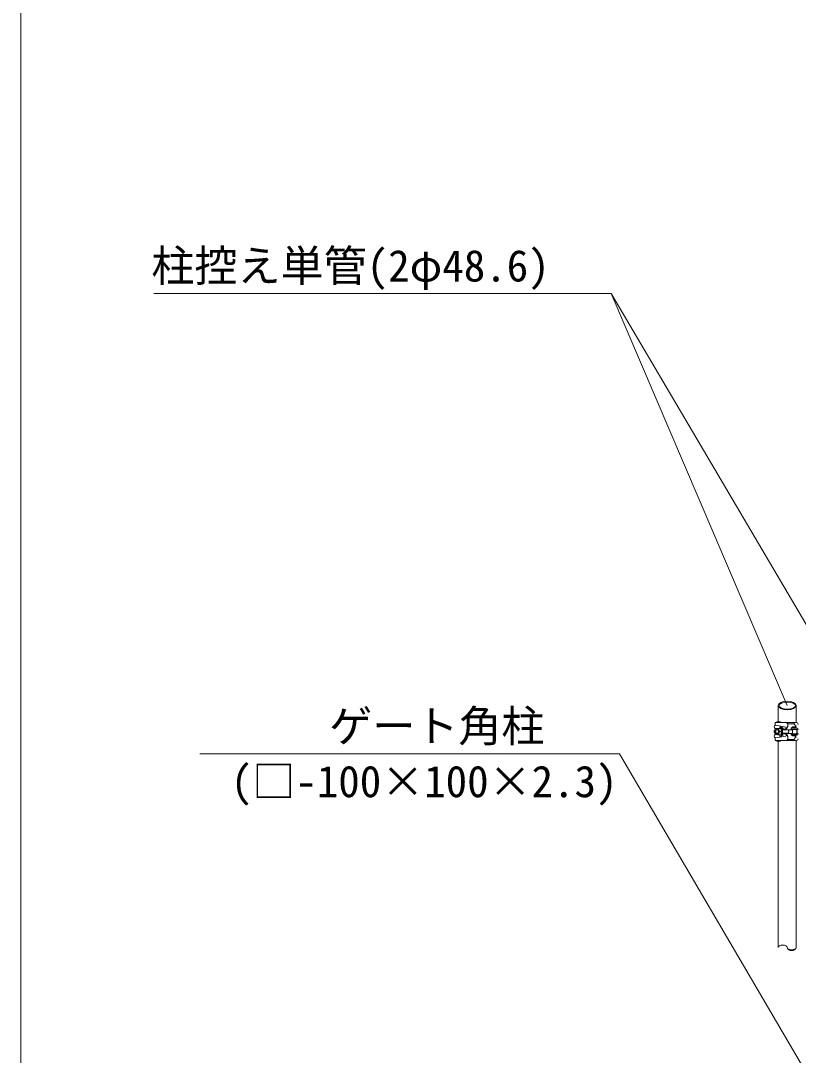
# Model space of a CAD drawing. Units: millimetres, scale not verified. Extents: x 2437 to 26587, y -17325 to 17325.
# Drawn here: x 2437 to 4517, y 7801 to 10568 of the extents above; entities that cross this region are included whole.
import ezdxf
from ezdxf.enums import TextEntityAlignment as Align

# ---------------------------------------------------------------- set-up
doc = ezdxf.new("R2010")
doc.units = ezdxf.units.MM
doc.header["$LTSCALE"] = 90
for name, color, linetype, lineweight in [('0-A_図面枠', 7, 'Continuous', 18), ('0-E_単管', 7, 'Continuous', 18), ('0-F_単管ｸﾗﾝﾌﾟ', 7, 'Continuous', 18), ('1-9_文字', 7, 'Continuous', 18)]:
    doc.layers.add(name, color=color, linetype=linetype, lineweight=lineweight)
doc.styles.add('ＭＳ ゴシック', font='')
doc.styles.get('ＭＳ ゴシック').set_extended_font_data('MS Gothic')

msp = doc.modelspace()

# ---------------------------------------------------------------- linework, layer by layer
at = {"layer": '0-A_図面枠'}
msp.add_lwpolyline([(2436.88, 17325), (26586.88, 17325), (26586.88, 675), (2436.88, 675)], close=True, dxfattribs=at)
at = {"layer": '0-E_単管'}
for p, q in [((4463.26, 8693), (4463.26, 8736.45)), ((4511.86, 8736.45), (4511.86, 8691.01)), ((4463.26, 8089.65), (4463.26, 8641.02)), ((4511.86, 8643.01), (4511.86, 8089.65))]:
    msp.add_line(p, q, dxfattribs=at)
msp.add_arc((4499.71, 8094.1), 12.93, 200.078, 339.922, dxfattribs=at)
for centre, major_axis, ratio, start_param, end_param in [((4487.56, 8736.45), (24.3, 0), 0.472425, 6.2831853, 12.5663706), ((4487.85, 8736.45), (-22, 0), 0.417269, 3.1415927, 9.424778), ((4475.41, 8089.65), (-12.15, 0), 0.525605, 3.1415927, 6.2831853), ((4499.71, 8089.65), (12.15, 0), 0.525605, 3.1415927, 6.2831853)]:
    msp.add_ellipse(centre, major_axis=major_axis, ratio=ratio, start_param=start_param, end_param=end_param, dxfattribs=at)
at = {"layer": '0-F_単管ｸﾗﾝﾌﾟ'}
for p, q in [((4468.39, 8693), (4460.39, 8693)), ((4461.35, 8675.01), (4455.21, 8675.01)), ((4455.4, 8672), (4455.4, 8675.01)), ((4463.27, 8671.31), (4456.3, 8671.31)), ((4463.27, 8662.72), (4456.3, 8662.72)), ((4468.29, 8678.02), (4468.29, 8680.09)), ((4476.99, 8677.01), (4469.48, 8679.68)), ((4490.77, 8671.31), (4474.54, 8671.31)), ((4490.77, 8662.72), (4474.54, 8662.72)), ((4485.6, 8677.04), (4485.52, 8677.01)), ((4506.35, 8687.8), (4488.89, 8687.8)), ((4488.89, 8679.54), (4488.89, 8687)), ((4503.17, 8673.01), (4503.17, 8673.8)), ((4511.27, 8682.1), (4508.68, 8679.52)), ((4509.17, 8673.01), (4509.17, 8673.8)), ((4513.17, 8663), (4513.17, 8671)), ((4514.17, 8662.01), (4514.17, 8672)), ((4461.35, 8659.01), (4455.21, 8659.01)), ((4468.39, 8641.02), (4460.39, 8641.02)), ((4468.29, 8653.93), (4468.29, 8656.01)), ((4476.99, 8656.99), (4469.38, 8654.3)), ((4485.6, 8656.97), (4485.52, 8656.99)), ((4488.89, 8647.02), (4488.89, 8654.48)), ((4506.35, 8646.22), (4488.89, 8646.22)), ((4511.17, 8661.01), (4501.18, 8661.01)), ((4509.67, 8655.52), (4502.67, 8655.52)), ((4503.17, 8660.2), (4503.17, 8661.01)), ((4505.84, 8643.01), (4505.84, 8643.05)), ((4511.27, 8651.92), (4507.68, 8655.52)), ((4509.17, 8660.2), (4509.17, 8661.01))]:
    msp.add_line(p, q, dxfattribs=at)
for points in [[(4512.38, 8691.01), (4455.4, 8691.01), (4455.4, 8684)], [(4460.39, 8693), (4460.38, 8693), (4460.37, 8693), (4460.36, 8693), (4460.35, 8693)], [(4460.35, 8691.08), (4460.36, 8691.08), (4460.37, 8691.08), (4460.38, 8691.08)], [(4452.39, 8679.55), (4452.39, 8679.52), (4452.39, 8679.5), (4452.39, 8679.49), (4452.39, 8679.48), (4452.39, 8679.47), (4452.39, 8679.48), (4452.39, 8679.49), (4452.39, 8679.51)], [(4452.39, 8667.05), (4452.39, 8667.03), (4452.39, 8667.02), (4452.39, 8667), (4452.39, 8666.99), (4452.39, 8666.98), (4452.39, 8666.99), (4452.39, 8667.01)], [(4462.43, 8672), (4455.45, 8672), (4455.29, 8671.99), (4455.15, 8671.92), (4455, 8671.84), (4454.87, 8671.7), (4454.74, 8671.54), (4454.61, 8671.33), (4454.49, 8671.1), (4454.36, 8670.83), (4454.26, 8670.55), (4454.15, 8670.21), (4454.07, 8669.87), (4453.99, 8669.5), (4453.94, 8669.12), (4453.87, 8668.71), (4453.83, 8668.31), (4453.78, 8667.87), (4453.77, 8667.44), (4453.77, 8667.01), (4453.77, 8666.58), (4453.78, 8666.14), (4453.83, 8665.71), (4453.87, 8665.3), (4453.94, 8664.89), (4453.99, 8664.5), (4454.07, 8664.13), (4454.15, 8663.81), (4454.26, 8663.47), (4454.36, 8663.18), (4454.49, 8662.92), (4454.61, 8662.67), (4454.74, 8662.48), (4454.87, 8662.3), (4455, 8662.18), (4455.15, 8662.1), (4455.29, 8662.03), (4455.45, 8662.01), (4455.6, 8662.03), (4455.74, 8662.1)], [(4455.13, 8670.87), (4455.03, 8670.77), (4454.92, 8670.63), (4454.82, 8670.47), (4454.74, 8670.28), (4454.63, 8670.08), (4454.57, 8669.83), (4454.49, 8669.58), (4454.42, 8669.3), (4454.36, 8669), (4454.31, 8668.7), (4454.26, 8668.37), (4454.24, 8668.03), (4454.23, 8667.71), (4454.2, 8667.36), (4454.2, 8667.01), (4454.2, 8666.66), (4454.23, 8666.31), (4454.24, 8665.98), (4454.26, 8665.63), (4454.31, 8665.33), (4454.36, 8665.01), (4454.42, 8664.7), (4454.49, 8664.43), (4454.57, 8664.17), (4454.63, 8663.95), (4454.74, 8663.74), (4454.82, 8663.53), (4454.92, 8663.39), (4455.03, 8663.25), (4455.13, 8663.14), (4455.23, 8663.06), (4455.33, 8663.01), (4455.45, 8663)], [(4455.45, 8663), (4455.56, 8663.01), (4455.66, 8663.06), (4455.76, 8663.14), (4455.86, 8663.25), (4455.97, 8663.39), (4456.07, 8663.53), (4456.15, 8663.74), (4456.26, 8663.95), (4456.32, 8664.17), (4456.4, 8664.43), (4456.47, 8664.7), (4456.52, 8665.01), (4456.58, 8665.33), (4456.63, 8665.63), (4456.65, 8665.98), (4456.66, 8666.31), (4456.69, 8666.66), (4456.69, 8667.01), (4456.69, 8667.36), (4456.66, 8667.71), (4456.65, 8668.03), (4456.63, 8668.37), (4456.58, 8668.7), (4456.52, 8669), (4456.47, 8669.3), (4456.4, 8669.58), (4456.32, 8669.83), (4456.26, 8670.08), (4456.15, 8670.28), (4456.07, 8670.47), (4455.97, 8670.63), (4455.86, 8670.77), (4455.76, 8670.87), (4455.66, 8670.94), (4455.56, 8671), (4455.45, 8671), (4455.33, 8671), (4455.23, 8670.94), (4455.13, 8670.87)], [(4484, 8679), (4457.24, 8684), (4455.21, 8684)], [(4455.45, 8659.01), (4455.45, 8662.01), (4462.43, 8662.01), (4462.57, 8662.03), (4462.72, 8662.1), (4462.86, 8662.18), (4462.98, 8662.3), (4463.13, 8662.48), (4463.25, 8662.67), (4463.37, 8662.92), (4463.5, 8663.18), (4463.6, 8663.47), (4463.7, 8663.81), (4463.78, 8664.13), (4463.86, 8664.5), (4463.93, 8664.89), (4463.99, 8665.3), (4464.03, 8665.71), (4464.07, 8666.14), (4464.09, 8666.58), (4464.09, 8667.01), (4464.09, 8667.44), (4464.07, 8667.87), (4464.03, 8668.31), (4463.99, 8668.71), (4463.93, 8669.12), (4463.86, 8669.5), (4463.78, 8669.87), (4463.7, 8670.21), (4463.6, 8670.55), (4463.5, 8670.83), (4463.37, 8671.1), (4463.25, 8671.33), (4463.13, 8671.54), (4462.98, 8671.7), (4462.86, 8671.84), (4462.72, 8671.92), (4462.57, 8671.99), (4462.43, 8672), (4462.41, 8672)], [(4455.74, 8662.1), (4455.89, 8662.18), (4456.01, 8662.3), (4456.15, 8662.48), (4456.28, 8662.67), (4456.4, 8662.92), (4456.52, 8663.18), (4456.63, 8663.47), (4456.73, 8663.81), (4456.82, 8664.13), (4456.9, 8664.5), (4456.95, 8664.89), (4457.02, 8665.3), (4457.06, 8665.71), (4457.11, 8666.14), (4457.11, 8666.58), (4457.11, 8667.01), (4457.11, 8667.44), (4457.11, 8667.87), (4457.06, 8668.31), (4457.02, 8668.71), (4456.95, 8669.12), (4456.9, 8669.5), (4456.82, 8669.87), (4456.73, 8670.21), (4456.63, 8670.55), (4456.52, 8670.83), (4456.4, 8671.1), (4456.28, 8671.33), (4456.15, 8671.54), (4456.01, 8671.7), (4455.89, 8671.84), (4455.74, 8671.92), (4455.6, 8671.99), (4455.45, 8672)], [(4462.43, 8675.5), (4462.14, 8675.46), (4461.88, 8675.38), (4461.61, 8675.22), (4461.34, 8674.99), (4461.09, 8674.69), (4460.85, 8674.37), (4460.62, 8673.96), (4460.39, 8673.51), (4460.18, 8673.01), (4460, 8672.45), (4459.88, 8672)], [(4459.88, 8662.01), (4460.04, 8661.44), (4460.23, 8660.9), (4460.44, 8660.4), (4460.66, 8659.95), (4460.9, 8659.57), (4461.14, 8659.23), (4461.4, 8658.97), (4461.67, 8658.76), (4461.93, 8658.62), (4462.2, 8658.53), (4462.43, 8658.51)], [(4465.72, 8675.5), (4465.51, 8674.78), (4465.35, 8674.04), (4465.18, 8673.35), (4465.1, 8672.62), (4465.05, 8671.92), (4465.14, 8671.25), (4465.33, 8670.5), (4465.64, 8669.79), (4466.03, 8669.07), (4466.5, 8668.37), (4467.01, 8667.68), (4467.55, 8667.01), (4474.04, 8667.01), (4473.51, 8666.33), (4473, 8665.63), (4472.52, 8664.93), (4472.14, 8664.23), (4471.83, 8663.51), (4471.62, 8662.75), (4471.56, 8662.08), (4471.6, 8661.39), (4471.68, 8660.67), (4471.83, 8659.95), (4472.01, 8659.23), (4472.22, 8658.51), (4462.43, 8658.51), (4462.7, 8658.53), (4462.97, 8658.64), (4463.23, 8658.81), (4463.5, 8659.03), (4463.75, 8659.3), (4463.99, 8659.65), (4464.22, 8660.03), (4464.44, 8660.48), (4464.65, 8661.01), (4464.84, 8661.54), (4465, 8662.14)], [(4465, 8671.89), (4464.84, 8672.45), (4464.65, 8673.01), (4464.44, 8673.51), (4464.22, 8673.96), (4463.99, 8674.37), (4463.75, 8674.69), (4463.5, 8674.99), (4463.23, 8675.22), (4462.97, 8675.38), (4462.7, 8675.46), (4462.43, 8675.5), (4472.22, 8675.5), (4472.49, 8675.06), (4472.73, 8674.53), (4472.98, 8673.96), (4473.18, 8673.33), (4473.39, 8672.64), (4473.55, 8671.92), (4473.7, 8671.17), (4473.82, 8670.38), (4473.92, 8669.56), (4473.99, 8668.74), (4474.03, 8667.89), (4474.04, 8667.03), (4474.03, 8666.19), (4473.99, 8665.33), (4473.92, 8664.5), (4473.82, 8663.68), (4473.7, 8662.9), (4473.55, 8662.14), (4473.39, 8661.42), (4473.21, 8660.74), (4472.98, 8660.1), (4472.75, 8659.52), (4472.51, 8658.99), (4472.24, 8658.53), (4471.95, 8658.14), (4471.66, 8657.81), (4471.37, 8657.55)], [(4465.33, 8670.5), (4465.14, 8671.25), (4465.05, 8671.92)], [(4465.05, 8662.08), (4465.14, 8662.75), (4465.26, 8663.41), (4465.37, 8664.11), (4465.45, 8664.8), (4465.51, 8665.53), (4465.55, 8666.27), (4465.55, 8667.01), (4465.55, 8667.75), (4465.51, 8668.49), (4465.45, 8669.2), (4465.37, 8669.91), (4465.26, 8670.58)], [(4465.72, 8658.51), (4465.51, 8659.23), (4465.35, 8659.95), (4465.18, 8660.67), (4465.1, 8661.39), (4465.05, 8662.08), (4465.14, 8662.75), (4465.33, 8663.51), (4465.64, 8664.23), (4466.03, 8664.93), (4466.5, 8665.63), (4467.01, 8666.33), (4467.55, 8667.01)], [(4470.41, 8676.8), (4470.09, 8676.76), (4469.77, 8676.66), (4469.46, 8676.47), (4469.18, 8676.2), (4468.88, 8675.87), (4468.62, 8675.5)], [(4474.04, 8667.01), (4473.51, 8667.68), (4473, 8668.37), (4472.52, 8669.07), (4472.14, 8669.79), (4471.83, 8670.5), (4471.62, 8671.25), (4471.56, 8671.92), (4471.6, 8672.62), (4471.68, 8673.35), (4471.83, 8674.04), (4472.01, 8674.78), (4472.22, 8675.5), (4471.93, 8675.89), (4471.64, 8676.23), (4471.35, 8676.47), (4471.05, 8676.66), (4470.71, 8676.77), (4470.41, 8676.8), (4471.42, 8676.8), (4471.72, 8676.76), (4472.06, 8676.66), (4472.36, 8676.47), (4472.65, 8676.23), (4472.95, 8675.89), (4473.23, 8675.49), (4473.49, 8675.03), (4473.74, 8674.51), (4473.99, 8673.94), (4474.2, 8673.3), (4474.38, 8672.62), (4474.57, 8671.91), (4474.7, 8671.14), (4474.83, 8670.37), (4474.91, 8669.54), (4474.99, 8668.71), (4475.03, 8667.85), (4475.03, 8667.01), (4475.03, 8666.14), (4474.99, 8665.3)], [(4474.99, 8665.3), (4474.91, 8664.48), (4474.83, 8663.66), (4474.7, 8662.88), (4474.57, 8662.11), (4474.38, 8661.39), (4474.2, 8660.72), (4473.99, 8660.08), (4473.74, 8659.5), (4473.49, 8658.99), (4473.23, 8658.51), (4472.95, 8658.13), (4472.65, 8657.79), (4472.36, 8657.55), (4472.06, 8657.36), (4471.72, 8657.24), (4471.42, 8657.2), (4470.41, 8657.2)], [(4485.6, 8674.82), (4484.54, 8674.43), (4484.17, 8674.21), (4483.88, 8673.51), (4483.88, 8673.26), (4474.36, 8673.26)], [(4474.36, 8673.29), (4474.36, 8673.27), (4474.36, 8673.26), (4474.36, 8673.25), (4474.36, 8673.24), (4474.36, 8673.23), (4474.36, 8673.24), (4474.36, 8673.25), (4474.36, 8673.26)], [(4474.54, 8662.01), (4500.03, 8662.01), (4500.16, 8662.03), (4500.32, 8662.1), (4500.45, 8662.18), (4500.6, 8662.3), (4500.74, 8662.48), (4500.86, 8662.67), (4500.99, 8662.92), (4501.09, 8663.18), (4501.22, 8663.47), (4501.31, 8663.81), (4501.4, 8664.13), (4501.48, 8664.5), (4501.55, 8664.89), (4501.6, 8665.3), (4501.65, 8665.71), (4501.66, 8666.14), (4501.69, 8666.58), (4501.71, 8667.01), (4501.69, 8667.44), (4501.66, 8667.87), (4501.65, 8668.31), (4501.6, 8668.71), (4501.55, 8669.12), (4501.48, 8669.5), (4501.4, 8669.87), (4501.31, 8670.21), (4501.22, 8670.55), (4501.09, 8670.83), (4500.99, 8671.1), (4500.86, 8671.33), (4500.74, 8671.54), (4500.6, 8671.7), (4500.45, 8671.84), (4500.32, 8671.92), (4500.16, 8671.99), (4500.03, 8672), (4474.54, 8672)], [(4482.89, 8673.29), (4482.89, 8673.27), (4482.89, 8673.26), (4482.89, 8673.25), (4482.89, 8673.24), (4482.89, 8673.23), (4482.89, 8673.24), (4482.89, 8673.25), (4482.89, 8673.26)], [(4488.82, 8687), (4488.82, 8687.01), (4488.82, 8687.02), (4488.82, 8687.03), (4488.82, 8687.05)], [(4488.82, 8687), (4488.82, 8686.99), (4488.82, 8687)], [(4489.9, 8662.01), (4490.05, 8662.03), (4490.19, 8662.1), (4490.33, 8662.18), (4490.48, 8662.3), (4490.62, 8662.48), (4490.75, 8662.67), (4490.87, 8662.92), (4490.97, 8663.18), (4491.09, 8663.47), (4491.2, 8663.81), (4491.28, 8664.13), (4491.37, 8664.5), (4491.42, 8664.89), (4491.49, 8665.3), (4491.53, 8665.71), (4491.55, 8666.14), (4491.57, 8666.58), (4491.59, 8667.01), (4491.57, 8667.44), (4491.55, 8667.87), (4491.53, 8668.31), (4491.49, 8668.71), (4491.42, 8669.12), (4491.37, 8669.5), (4491.28, 8669.87), (4491.2, 8670.21), (4491.09, 8670.55), (4490.97, 8670.83), (4490.87, 8671.1), (4490.75, 8671.33), (4490.62, 8671.54), (4490.48, 8671.7), (4490.33, 8671.84), (4490.19, 8671.92), (4490.05, 8671.99), (4489.9, 8672)], [(4512.38, 8677.01), (4498.17, 8677.01), (4498.17, 8673.8), (4512.38, 8673.8)], [(4511.17, 8673.01), (4501.18, 8673.01), (4501.17, 8673.01), (4501.16, 8673.01), (4501.15, 8673.01), (4501.14, 8673.01), (4501.13, 8673.01)], [(4509.92, 8679.52), (4502.43, 8679.52), (4501.55, 8679.14), (4501.18, 8678.26), (4501.55, 8677.38), (4502.43, 8677.01)], [(4513.08, 8671), (4513.08, 8671), (4513.08, 8671.01), (4513.08, 8671.02), (4513.08, 8671.03), (4513.08, 8671.04), (4513.08, 8671.05)], [(4514.09, 8672.04), (4514.09, 8672.03), (4514.09, 8672.02), (4514.09, 8672.01), (4514.09, 8672), (4514.09, 8672.01)], [(4452.39, 8654.54), (4452.39, 8654.53), (4452.39, 8654.51), (4452.39, 8654.49), (4452.39, 8654.48), (4452.39, 8654.47), (4452.39, 8654.48), (4452.39, 8654.49), (4452.39, 8654.5)], [(4484, 8655.02), (4457.24, 8650), (4455.21, 8650)], [(4512.38, 8643.01), (4455.4, 8643.01), (4455.4, 8650)], [(4460.39, 8643.01), (4460.38, 8643.01), (4460.37, 8643.01), (4460.36, 8643.01), (4460.35, 8643.01)], [(4460.35, 8641.1), (4460.36, 8641.1), (4460.37, 8641.1), (4460.38, 8641.1)], [(4468.21, 8656.01), (4468.21, 8656.02), (4468.21, 8656.04), (4468.21, 8656.05)], [(4468.21, 8656.01), (4468.21, 8656), (4468.21, 8656.01)], [(4471.37, 8657.55), (4471.06, 8657.36), (4470.74, 8657.24), (4470.43, 8657.2), (4470.12, 8657.24), (4469.79, 8657.34), (4469.48, 8657.52), (4469.19, 8657.79), (4468.88, 8658.13), (4468.62, 8658.51)], [(4485.6, 8659.18), (4484.54, 8659.57), (4484.17, 8659.81), (4483.88, 8660.51), (4483.88, 8660.76), (4474.36, 8660.76)], [(4488.81, 8654.48), (4488.81, 8654.47), (4488.81, 8654.46), (4488.81, 8654.45), (4488.81, 8654.46), (4488.81, 8654.47), (4488.81, 8654.49), (4488.81, 8654.5), (4488.81, 8654.53)], [(4488.81, 8652.27), (4488.81, 8652.28), (4488.81, 8652.3)], [(4512.38, 8657.02), (4498.17, 8657.02), (4498.17, 8660.2), (4512.38, 8660.2)], [(4501.13, 8661.09), (4501.14, 8661.09), (4501.15, 8661.09), (4501.16, 8661.09), (4501.17, 8661.09)], [(4502.64, 8655.6), (4502.65, 8655.6), (4502.65, 8655.6), (4502.66, 8655.6), (4502.67, 8655.6)]]:
    msp.add_lwpolyline(points, dxfattribs=at)
for points in [[(4488.81, 8652.27), (4488.81, 8652.25), (4488.81, 8652.24), (4488.81, 8652.23), (4488.81, 8652.24), (4488.81, 8652.25)], [(4505.84, 8643.01), (4505.84, 8642.97), (4505.84, 8642.94), (4505.84, 8642.92), (4505.84, 8642.92), (4505.84, 8642.93), (4505.84, 8642.95), (4505.84, 8642.97)]]:
    msp.add_lwpolyline(points, close=True, dxfattribs=at)
for centre, radius, start, end in [((4460.35, 8692.05), 0.954, 89.876, 270.124), ((4468.35, 8692.05), 0.954, 272.926, 87.074), ((4484.86, 8687.05), 3.96, 0.018, 89.348), ((4515.8, 8691.04), 9.96, 180.185, 243.12), ((4512.33, 8686.04), 4.97, 359.957, 89.475), ((4457.36, 8679.52), 4.97, 115.606, 179.769), ((4457.36, 8679.54), 4.97, 180.364, 244.66), ((4456.86, 8667.05), 4.47, 124.858, 179.99), ((4456.85, 8667.05), 4.46, 180.49, 235.682), ((4465.26, 8678.04), 2.95, 303.777, 359.345), ((4478.33, 8673.26), 3.98, 109.722, 180.026), ((4486.83, 8673.28), 3.94, 109.418, 179.936), ((4483.85, 8679.57), 4.96, 290.156, 359.552), ((4483.86, 8681.78), 4.95, 290.249, 359.703), ((4501.13, 8671.06), 1.95, 90.006, 150.893), ((4501.13, 8663.03), 1.94, 211.285, 270.035), ((4509.87, 8678.3), 1.22, 271.644, 88.1), ((4511.11, 8671.05), 1.96, 359.923, 88.63), ((4511.12, 8663.05), 1.96, 271.341, 358.66), ((4512.34, 8672.05), 4.96, 0.016, 89.542), ((4512.33, 8672.04), 1.75, 359.977, 88.405), ((4512.34, 8662.05), 4.96, 270.428, 359.572), ((4512.33, 8662.04), 1.75, 271.651, 359.074), ((4457.33, 8654.54), 4.94, 115.472, 179.967), ((4457.34, 8654.54), 4.95, 180.472, 244.843), ((4460.35, 8642.05), 0.954, 89.876, 270.124), ((4465.25, 8656.05), 2.97, 0.036, 55.322), ((4468.34, 8642.05), 0.963, 273.107, 87.115), ((4478.31, 8660.8), 3.96, 180.643, 250.879), ((4486.83, 8660.8), 3.95, 180.628, 250.973), ((4484.86, 8647.05), 3.96, 270.656, 359.503), ((4483.85, 8654.53), 4.96, 359.85, 69.366), ((4483.86, 8652.3), 4.96, 0.003, 69.52), ((4502.63, 8657.06), 1.46, 181.651, 270.086), ((4515.79, 8643.05), 9.95, 117.011, 180.002), ((4509.63, 8657.06), 1.46, 271.454, 358.546), ((4512.34, 8648.05), 4.96, 270.428, 359.572)]:
    msp.add_arc(centre, radius, start, end, dxfattribs=at)
at = {"layer": '1-9_文字'}
for p, q in [((2792.69, 9838.9), (4016.05, 9838.9)), ((4016.48, 9838.9), (4016.05, 9838.9)), ((4665.91, 8736.45), (4016.48, 9838.9)), ((4487.56, 8736.45), (4016.48, 9838.9)), ((2916.57, 8607.91), (4038.16, 8607.91)), ((4038.6, 8607.91), (4038.16, 8607.91)), ((4576.88, 7690.45), (4038.6, 8607.91))]:
    msp.add_line(p, q, dxfattribs=at)

# ---------------------------------------------------------------- texts
at = {"layer": '1-9_文字', "style": 'ＭＳ ゴシック'}
for s, p in [('柱控え単管(2φ48.6)\u3000\u3000', (2786.55, 9845.38)), ('\u3000\u3000\u3000ゲート角柱\u3000\u3000\u3000\u3000', (2916.57, 8614.39)), ('(□-100×100×2.3)', (2998.98, 8466.22))]:
    msp.add_text(s, height=84.46, dxfattribs=at).set_placement(p, align=Align.BOTTOM_LEFT)

doc.saveas('drawing.dxf')
